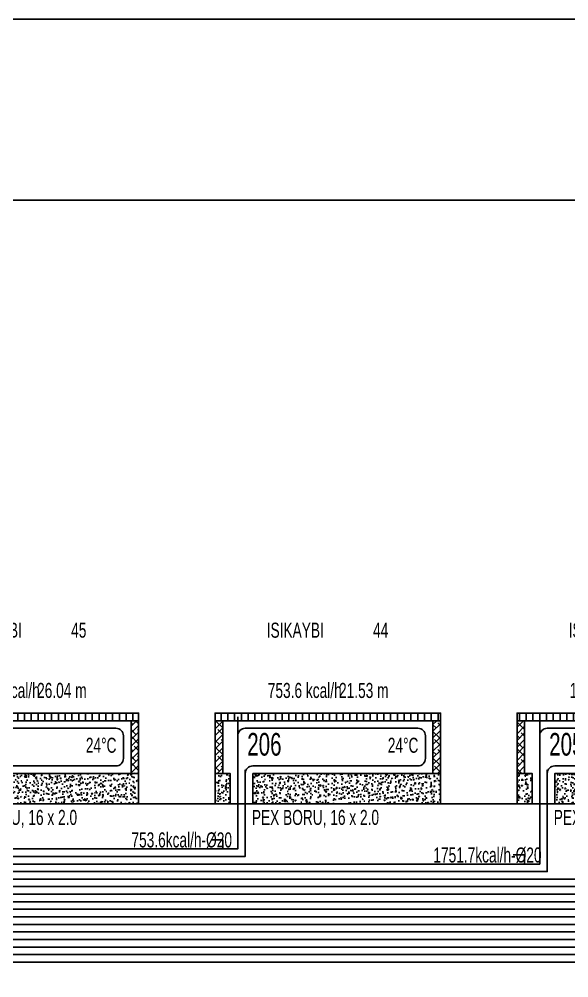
# Model space of a CAD drawing. Header units: centimetres. Extents: x -1224 to 8120, y -5771 to -1283.
# Drawn here: x 1745 to 2109, y -4515 to -3880 of the extents above; entities that cross this region are included whole.
import ezdxf
from ezdxf.enums import TextEntityAlignment as Align

# ---------------------------------------------------------------- set-up
doc = ezdxf.new("R2010")
doc.units = ezdxf.units.CM
for name, color, linetype in [('ROTAS-ISITMA-CAP', 41, 'Continuous'), ('ROTAS-ISITMA-DONUS-BORU', 30, 'Continuous'), ('ROTAS-ISITMA-GIDIS-BORU', 10, 'Continuous'), ('ROTAS-ISITMA-SEMA-DETAY', 7, 'Continuous'), ('ROTAS-PAFTA', 144, 'Continuous'), ('ROTAS-SEMA-KAT-BANDI', 7, 'Continuous')]:
    doc.layers.add(name, color=color, linetype=linetype)
doc.styles.add('ROTAS-YAZI', font='arial.ttf')
pattern_1 = [(50, (-135697.04, 398449.737), (7.17260183, -0.62752135), [0.75, -8.25]), (355, (-135697.04, 398449.737), (-1.38751334, 7.52192134), [0.6, -6.6]), (100.4514445, (-135696.442, 398449.6846), (5.78508847, 6.89439991), [0.63740192, -7.01142112]), (46.1842, (-135697.04, 398451.737), (10.6724133, -1.6551928), [1.125, -12.375]), (96.6356355, (-135696.15, 398451.599), (9.34661946, 9.741186), [0.95610342, -10.5171376]), (351.184164, (-135697.04, 398451.737), (9.34661945, 9.741186), [0.9, -9.9]), (21, (-135696.04, 398451.237), (5.96907052, -4.02618891), [0.75, -8.25]), (326, (-135696.04, 398451.237), (2.43315332, 7.25150045), [0.6, -6.6]), (71.4514447, (-135695.5425, 398450.9014), (8.40222377, 3.22531153), [0.6374019, -7.01142112]), (37.5, (-135697.04, 398449.737), (0.121598553, 3.328938538), [0, -6.52, 0, -6.7, 0, -6.625]), (7.5, (-135697.04, 398449.737), (2.630695374, 3.94411712), [0, -3.82, 0, -6.37, 0, -2.525]), (327.5, (-135699.27, 398449.737), (5.338224362, -0.225548717), [0, -2.5, 0, -7.8, 0, -10.35]), (317.5, (-135700.27, 398449.737), (5.831861693, 1.001049823), [0, -3.25, 0, -5.18, 0, -7.35])]
pattern_2 = [(45, (-135697.04, 398444.737), (-2.209708691, 2.209708691), []), (135, (-135697.04, 398444.737), (-6.629126074, 2.209708691), [7.8125, -4.6875])]

# ---------------------------------------------------------------- blocks, each defined once
blk = doc.blocks.new('ROTAS-YI-DEVRE-PANELI')
h = blk.add_hatch()
h.set_pattern_fill('ACAD_ISO08W100', scale=0.898129, angle=90, style=0)
h.set_pattern_definition([(90, (-135697.04, 398444.737), (-4.49064449, 3e-16), [21.55509356, -2.6943867, 5.38877339, -2.6943867])])
h.paths.add_polyline_path([(129.28, 55), (129.28, 60), (-20, 60), (-20, 55)])
h = blk.add_hatch()
h.set_pattern_fill('ANSI38', color=15, scale=25, style=0)
h.set_pattern_definition(pattern_2)
h.paths.add_polyline_path([(-20, 20), (-15, 20), (-15, 55), (-20, 55)])
h = blk.add_hatch()
h.set_pattern_fill('ANSI38', color=15, scale=25, style=0)
h.set_pattern_definition(pattern_2)
h.paths.add_polyline_path([(124.28, 20), (129.28, 20), (129.28, 55), (124.28, 55)])
h = blk.add_hatch()
h.set_pattern_fill('AR-CONC', color=15, style=0)
h.set_pattern_definition(pattern_1)
h.paths.add_polyline_path([(-20, 0), (-10, 0), (-10, 20), (-15, 20), (-20, 20)])
h = blk.add_hatch()
h.set_pattern_fill('AR-CONC', color=15, style=0)
h.set_pattern_definition(pattern_1)
h.paths.add_polyline_path([(5, 20), (5, 0), (129.28, 0), (129.28, 20)])
at = {"color": 7}
for p, q in [((-20, 55), (129.28, 55)), ((-15, 55), (-15, 20)), ((124.28, 55), (124.28, 20))]:
    blk.add_line(p, q, dxfattribs=at)
for points in [[(-10, 0), (-20, 0), (-20, 60), (129.28, 60), (129.28, 0), (5, 0), (5, 20), (129.28, 20)], [(-10, 0), (-10, 20), (-15, 20), (-20, 20)]]:
    blk.add_lwpolyline(points, dxfattribs=at)
at = {"layer": 'ROTAS-ISITMA-DONUS-BORU'}
for p, q in [((119.28, 37.5), (119.28, 30)), ((0, 10), (0, 20)), ((5, 25), (114.28, 25))]:
    blk.add_line(p, q, dxfattribs=at)
for centre, start, end in [((114.28, 30), -90, 0), ((5, 20), 90, 180)]:
    blk.add_arc(centre, 5, start, end, dxfattribs=at)
at = {"layer": 'ROTAS-ISITMA-GIDIS-BORU'}
for p, q in [((0, 50), (114.28, 50)), ((119.28, 37.5), (119.28, 45))]:
    blk.add_line(p, q, dxfattribs=at)
for centre, start, end in [((0, 45), 90, 180), ((114.28, 45), 0, 90)]:
    blk.add_arc(centre, 5, start, end, dxfattribs=at)
at = {"color": 2, "style": 'ROTAS-YAZI', "width": 0.65}
for tag, p, height in [('ISIKAYBI', (14.15, 110), 10), ('YER', (14.88, 70.07), 10), ('NO', (1.26, 31.86), 15), ('DERECE', (94.35, 33.73), 10), ('BORU', (4.3, -14.1), 10)]:
    blk.add_attdef(tag, p, '', height=height, dxfattribs=at)
for tag, p in [('NO1', (84.62, 110.06)), ('UZ', (62.06, 70.07))]:
    blk.add_attdef(tag, p, '', height=10, rotation=359.99998, dxfattribs=at)
blk.add_attdef('MAHAL', text='', height=10, dxfattribs=at).set_placement((15, 95), align=Align.MIDDLE_LEFT)
blk = doc.blocks.new('ROTAS-YI-HAT-ETIKETI')
at = {"color": 41}
for q in [(-7.5, 6), (0, 0)]:
    blk.add_line((0, 6), q, dxfattribs=at)
at = {"color": 41, "style": 'ROTAS-YAZI', "width": 0.65}
blk.add_attdef('CAP', (-60.45, 1), '', height=10, dxfattribs=at)

msp = doc.modelspace()

# ---------------------------------------------------------------- linework, layer by layer
at = {"layer": 'ROTAS-ISITMA-DONUS-BORU'}
for points in [[(3294.4, -4377.5), (3294.4, -4505), (1404.4, -4505), (1404.4, -4380.4)], [(3094.4, -4377.5), (3094.4, -4495), (1414.4, -4495), (1414.4, -4380.4)], [(2894.4, -4377.5), (2894.4, -4485), (1424.4, -4485), (1424.4, -4380.4)], [(2694.4, -4377.5), (2694.4, -4475), (1434.4, -4475), (1434.4, -4380.4)], [(2494.4, -4377.5), (2494.4, -4465), (1444.4, -4465), (1444.4, -4380.4)], [(2294.4, -4377.5), (2294.4, -4455), (1454.4, -4455), (1454.4, -4380.4)], [(2094.4, -4377.5), (2094.4, -4445), (1464.4, -4445), (1464.4, -4380.4)], [(1894.4, -4377.5), (1894.4, -4435), (1474.4, -4435), (1474.4, -4380.4)]]:
    msp.add_lwpolyline(points, dxfattribs=at)
at = {"layer": 'ROTAS-ISITMA-GIDIS-BORU'}
for points in [[(3289.4, -4342.5), (3289.4, -4500), (1409.4, -4500), (1409.4, -4380.4)], [(3089.4, -4342.5), (3089.4, -4490), (1419.4, -4490), (1419.4, -4380.4)], [(2889.4, -4342.5), (2889.4, -4480), (1429.4, -4480), (1429.4, -4380.4)], [(2689.4, -4342.5), (2689.4, -4470), (1439.4, -4470), (1439.4, -4380.4)], [(2489.4, -4342.5), (2489.4, -4460), (1449.4, -4460), (1449.4, -4380.4)], [(2289.4, -4342.5), (2289.4, -4450), (1459.4, -4450), (1459.4, -4380.4)], [(2089.4, -4342.5), (2089.4, -4440), (1469.4, -4440), (1469.4, -4380.4)], [(1889.4, -4342.5), (1889.4, -4430), (1479.4, -4430), (1479.4, -4380.4)]]:
    msp.add_lwpolyline(points, dxfattribs=at)
at = {"layer": 'ROTAS-PAFTA'}
msp.add_lwpolyline([(-1000, -5650), (3548.4, -5650), (3548.4, -3880), (-1000, -3880)], close=True, dxfattribs=at)
at = {"layer": 'ROTAS-SEMA-KAT-BANDI', "color": 7}
for points in [[(-935.6, -4400), (3460.4, -4400), (3460.4, -4000), (-935.6, -4000)], [(-935.6, -4800), (3460.4, -4800), (3460.4, -4400), (-935.6, -4400)]]:
    msp.add_lwpolyline(points, close=True, dxfattribs=at)

# ---------------------------------------------------------------- block references
at = {"layer": 'ROTAS-ISITMA-CAP'}
for p, values in [((1879.4, -4430), {'CAP': '753.6kcal/h-%%C20'}), ((2079.4, -4440), {'CAP': '1751.7kcal/h-%%C20'})]:
    msp.add_blockref('ROTAS-YI-HAT-ETIKETI', p, dxfattribs=at).add_auto_attribs(values)
at = {"layer": 'ROTAS-ISITMA-SEMA-DETAY'}
for p, values in [((1694.4, -4400), {'NO': '207', 'DERECE': '24%%DC', 'UZ': '26.04 m', 'NO1': '45', 'BORU': 'PEX BORU, 16 x 2.0', 'YER': '911.3 kcal/h', 'ISIKAYBI': 'ISIKAYBI'}), ((1894.4, -4400), {'NO': '206', 'DERECE': '24%%DC', 'UZ': '21.53 m', 'NO1': '44', 'BORU': 'PEX BORU, 16 x 2.0', 'YER': '753.6 kcal/h', 'ISIKAYBI': 'ISIKAYBI'}), ((2094.4, -4400), {'NO': '205', 'DERECE': '20%%DC', 'UZ': '50.05 m', 'NO1': '43', 'BORU': 'PEX BORU, 16 x 2.0', 'YER': '1751.7 kcal/h', 'ISIKAYBI': 'ISIKAYBI'})]:
    msp.add_blockref('ROTAS-YI-DEVRE-PANELI', p, dxfattribs=at).add_auto_attribs(values)

doc.saveas('drawing.dxf')
